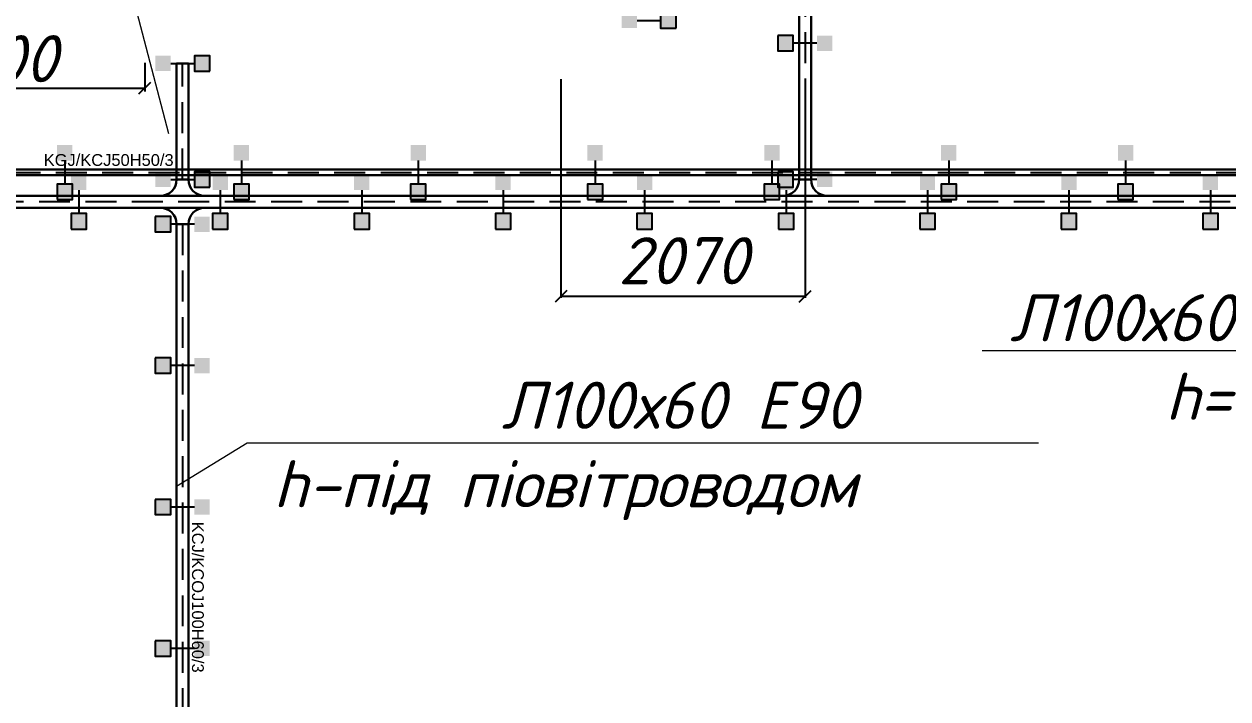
# Model space of a CAD drawing. Extents: x 221643 to 289394, y 86804 to 109436.
# Drawn here: x 227686 to 228707, y 90644 to 91217 of the extents above; entities that cross this region are included whole.
import ezdxf
from ezdxf import colors
from ezdxf.entities.mleader import LeaderData, LeaderLine
from ezdxf.math import Vec2, Vec3

# ---------------------------------------------------------------- set-up
doc = ezdxf.new("R2010")
doc.units = 0
doc.linetypes.add('DASHED2', pattern=[0.375, 0.25, -0.125])
doc.layers.get('Defpoints').update_dxf_attribs({"color": 140})
doc.layers.add('BAKS_opis', color=7, linetype='Continuous')
doc.layers.add("E_Прив'язки", color=24, linetype='Continuous')
for name, color, linetype, lineweight in [('E_Лотки', 5, 'Continuous', 30), ('E_Лотки_аварійні', 1, 'Continuous', 30), ('E_Позначення', 7, 'Continuous', 15)]:
    doc.layers.add(name, color=color, linetype=linetype, lineweight=lineweight)
doc.layers.add('E_Лотки_опори_опуски', color=2, linetype='Continuous', plot=False)
doc.styles.add('GOST 2.304', font='isocpeui.ttf')
doc.styles.add('ROMANS', font='ROMANS')
doc.styles.get("Standard").update_dxf_attribs({"font": 'arial.ttf'})
doc.styles.add('ГОСТ 2.304', font='isocpeui.ttf')
doc.dimstyles.new('1to10', dxfattribs={"dimtxt": 40, "dimasz": 10, "dimexe": 3, "dimexo": 0, "dimgap": 5, "dimtad": 1, "dimdec": 0, "dimlfac": 10, "dimrnd": 5, "dimtxsty": 'GOST 2.304', "dimblk": 'OBLIQUE', "dimcen": 2.5, "dimadec": 0, "dimazin": 0, "dimtfac": 1, "dimtdec": 0, "dimtmove": 0, "dimatfit": 3, "dimfxl": 1, "dimarcsym": 0})
doc.dimstyles.new('ISO-25', dxfattribs={"dimtxt": 2.5, "dimasz": 2.5, "dimexe": 1.25, "dimexo": 0.625, "dimtad": 1, "dimtxsty": 'Standard', "dimcen": 2.5, "dimadec": 0, "dimazin": 0, "dimtfac": 1, "dimtmove": 0, "dimatfit": 3, "dimfxl": 1, "dimarcsym": 0})

# ---------------------------------------------------------------- blocks, each defined once
blk = doc.blocks.new('_Oblique')
at = {"color": 0, "linetype": 'ByBlock', "lineweight": -2}
blk.add_line((-0.5, -0.5), (0.5, 0.5), dxfattribs=at)
blk = doc.blocks.new('*D356')
at = {"layer": 'Defpoints', "color": 0, "transparency": 16777216}
for p in [(228141, 91170.2), (228348.2, 91170.2), (228348.2, 90986)]:
    blk.add_point(p, dxfattribs=at)
at = {"layer": "E_Прив'язки", "color": 0, "lineweight": -2, "transparency": 16777216}
for p, q in [((228141, 91170.2), (228141, 90984.7)), ((228348.2, 91170.2), (228348.2, 90984.7)), ((228141, 90986), (228348.2, 90986))]:
    blk.add_line(p, q, dxfattribs=at)
at = {"layer": "E_Прив'язки", "color": 0, "lineweight": -2, "transparency": 16777216, "xscale": 10, "yscale": 10, "zscale": 10, "rotation": 180}
blk.add_blockref('_Oblique', (228141, 90986), dxfattribs=at)
at = {"layer": "E_Прив'язки", "color": 0, "lineweight": -2, "transparency": 16777216, "xscale": 10, "yscale": 10, "zscale": 10}
blk.add_blockref('_Oblique', (228348.2, 90986), dxfattribs=at)
at = {"layer": "E_Прив'язки", "color": 0, "transparency": 16777216, "insert": (228244.6, 91016.2), "char_height": 40, "attachment_point": 5, "style": 'GOST 2.304', "bg_fill": 3, "box_fill_scale": 1.1, "bg_fill_color": 256, "bg_fill_true_color": 13158600, "bg_fill_transparency": 0}
blk.add_mtext('2070', dxfattribs=at)
blk = doc.blocks.new('A$C4863500E')
at = {"linetype": 'Continuous'}
for p, q in [((380, 140), (0, 140)), ((240, 0), (140, 0))]:
    blk.add_line(p, q, dxfattribs=at)
for centre, start, end in [((0, 0), 0, 90), ((380, 0), 90, 180)]:
    blk.add_arc(centre, 140, start, end, dxfattribs=at)
blk = doc.blocks.new('TKD___100')
at = {"xscale": 0.1, "yscale": 0.1, "zscale": 0.1}
blk.add_blockref('A$C4863500E', (-19, -14), dxfattribs=at)
at = {"style": 'ROMANS', "flags": 9}
for tag, p in [('SYMBOL', (4.9, 15)), ('ID', (4.9, 14.7)), ('NAME', (4.9, 14.4)), ('TYP', (4.9, 14)), ('LENGTH', (4.9, 13.7)), ('ATT_1', (4.9, 13.4)), ('ATT_2', (4.9, 13)), ('ATT_3', (4.9, 12.7)), ('ATT_4', (4.9, 12.3)), ('ATT_5', (4.9, 11.9)), ('LUSTRO', (4.9, 11.6)), ('P1', (4.9, 11.2)), ('P2', (4.9, 10.9)), ('AN', (4.9, 10.6))]:
    blk.add_attdef(tag, p, '', height=0.3, dxfattribs=at)
blk = doc.blocks.new('BAKS_1531')
at = {"layer": 'BAKS_opis', "linetype": 'DASHED2', "ltscale": 105}
blk.add_line((0, 0), (6090.5, 0, 0), dxfattribs=at)
at = {"layer": 'E_Лотки'}
for points in [[(0, -2.5), (6090.5, -2.5, 0), (6090.5, 2.5, 0), (0, 2.5)], [(0, 2.5), (6090.5, 2.5, 0), (6090.5, -2.5, 0), (0, -2.5)], [(0, 2.5), (6090.5, 2.5, 0), (6090.5, 2.5, 0), (0, 2.5)], [(0, -2.5), (6090.5, -2.5, 0), (6090.5, -2.5, 0), (0, -2.5)]]:
    blk.add_3dface(points, dxfattribs=at)
at = {"flags": 1}
for tag, p in [('ID', (0, 2.5)), ('LENGTH', (0, 0)), ('ATT_1', (6090.5, 0, 0)), ('ATT_2', (6090.5, 0, 0)), ('ATT_3', (6090.5, 0, 0)), ('ATT_4', (6090.5, 0, 0)), ('ATT_5', (6090.5, 0, 0)), ('AN', (6090.5, 0, 0)), ('TYP', (6090.5, 0, 0)), ('NAME', (6090.5, 0, 0)), ('P1X', (6090.5, 0, 0)), ('P2X', (6090.5, 0, 0)), ('P1Y', (6090.5, 0, 0)), ('P2Y', (6090.5, 0, 0)), ('LUSTRO', (6090.5, 0, 0))]:
    blk.add_attdef(tag, p, '', height=2.5, dxfattribs=at)
at = {"layer": 'BAKS_opis'}
blk.add_attdef('SYMBOL', (2982.2, 5.5), '', height=10, dxfattribs=at)
blk = doc.blocks.new('BAKS_1566')
at = {"layer": 'BAKS_opis', "linetype": 'DASHED2', "ltscale": 105}
blk.add_line((0, 0), (0, -715.6), dxfattribs=at)
at = {"layer": 'E_Лотки_аварійні'}
for points in [[(-5, 0), (-5, -715.6), (5, -715.6), (5, 0)], [(-5, 0), (-5, -715.6), (-5, -715.6), (-5, 0)], [(5, 0), (5, -715.6), (-5, -715.6), (-5, 0)], [(5, 0), (5, -715.6), (5, -715.6), (5, 0)]]:
    blk.add_3dface(points, dxfattribs=at)
at = {"flags": 1}
for tag, p in [('LENGTH', (0, 0)), ('ID', (5, 0)), ('ATT_2', (0, -715.6)), ('ATT_3', (0, -715.6)), ('ATT_1', (0, -715.6)), ('ATT_4', (0, -715.6)), ('ATT_5', (0, -715.6)), ('AN', (0, -715.6)), ('TYP', (0, -715.6)), ('P2X', (0, -715.6)), ('P2Y', (0, -715.6)), ('LUSTRO', (0, -715.6)), ('NAME', (0, -715.6)), ('P1X', (0, -715.6)), ('P1Y', (0, -715.6))]:
    blk.add_attdef(tag, p, '', height=2.5, dxfattribs=at)
at = {"layer": 'BAKS_opis'}
blk.add_attdef('SYMBOL', (8, -263.3), '', height=10, rotation=270, dxfattribs=at)
blk = doc.blocks.new('BAKS_1571')
at = {"layer": 'BAKS_opis', "linetype": 'DASHED2', "ltscale": 105}
blk.add_line((0, 0), (-5033.5, 0), dxfattribs=at)
at = {"layer": 'E_Лотки_аварійні'}
for points in [[(0, 5), (-5033.5, 5), (-5033.5, -5), (0, -5)], [(0, 5), (-5033.5, 5), (-5033.5, 5), (0, 5)], [(0, -5), (-5033.5, -5), (-5033.5, 5), (0, 5)], [(0, -5), (-5033.5, -5), (-5033.5, -5), (0, -5)]]:
    blk.add_3dface(points, dxfattribs=at)
at = {"flags": 1}
for tag, p in [('ATT_1', (-5033.5, 0)), ('ATT_2', (-5033.5, 0)), ('ATT_3', (-5033.5, 0)), ('ATT_4', (-5033.5, 0)), ('ATT_5', (-5033.5, 0)), ('AN', (-5033.5, 0)), ('TYP', (-5033.5, 0)), ('NAME', (-5033.5, 0)), ('P1X', (-5033.5, 0)), ('P2X', (-5033.5, 0)), ('P1Y', (-5033.5, 0)), ('P2Y', (-5033.5, 0)), ('LUSTRO', (-5033.5, 0)), ('LENGTH', (0, 0)), ('ID', (0, -5))]:
    blk.add_attdef(tag, p, '', height=2.5, dxfattribs=at)
at = {"layer": 'BAKS_opis'}
blk.add_attdef('SYMBOL', (-2588.8, 8), '', height=10, rotation=360, dxfattribs=at)
blk = doc.blocks.new('BAKS_1577')
at = {"layer": 'BAKS_opis', "linetype": 'DASHED2', "ltscale": 105}
blk.add_line((0, 0), (0, -649), dxfattribs=at)
at = {"layer": 'E_Лотки_аварійні'}
for points in [[(-5, 0), (-5, -649), (5, -649), (5, 0)], [(-5, 0), (-5, -649), (-5, -649), (-5, 0)], [(5, 0), (5, -649), (-5, -649), (-5, 0)], [(5, 0), (5, -649), (5, -649), (5, 0)]]:
    blk.add_3dface(points, dxfattribs=at)
at = {"flags": 1}
for tag, p in [('LENGTH', (0, 0)), ('ID', (5, 0)), ('ATT_1', (0, -649)), ('ATT_2', (0, -649)), ('ATT_3', (0, -649)), ('ATT_4', (0, -649)), ('ATT_5', (0, -649)), ('AN', (0, -649)), ('TYP', (0, -649)), ('NAME', (0, -649)), ('P1X', (0, -649)), ('P2X', (0, -649)), ('P1Y', (0, -649)), ('P2Y', (0, -649)), ('LUSTRO', (0, -649))]:
    blk.add_attdef(tag, p, '', height=2.5, dxfattribs=at)
at = {"layer": 'BAKS_opis'}
blk.add_attdef('SYMBOL', (8, -252.5), '', height=10, rotation=270, dxfattribs=at)
blk = doc.blocks.new('BAKS_1579')
at = {"layer": 'BAKS_opis', "linetype": 'DASHED2', "ltscale": 105}
blk.add_line((0, 0), (0, 98.5), dxfattribs=at)
at = {"layer": 'E_Лотки_аварійні'}
for points in [[(5, 0), (5, 98.5), (-5, 98.5), (-5, 0)], [(-5, 0), (-5, 98.5), (5, 98.5), (5, 0)], [(-5, 0), (-5, 98.5), (-5, 98.5), (-5, 0)], [(5, 0), (5, 98.5), (5, 98.5), (5, 0)]]:
    blk.add_3dface(points, dxfattribs=at)
at = {"flags": 1}
for tag, p in [('ATT_1', (0, 98.5)), ('ATT_2', (0, 98.5)), ('ATT_3', (0, 98.5)), ('ATT_4', (0, 98.5)), ('ATT_5', (0, 98.5)), ('AN', (0, 98.5)), ('TYP', (0, 98.5)), ('NAME', (0, 98.5)), ('P1X', (0, 98.5)), ('P2X', (0, 98.5)), ('P1Y', (0, 98.5)), ('P2Y', (0, 98.5)), ('LUSTRO', (0, 98.5)), ('ID', (-5, 0)), ('LENGTH', (0, 0))]:
    blk.add_attdef(tag, p, '', height=2.5, dxfattribs=at)
at = {"layer": 'BAKS_opis', "flags": 1}
blk.add_attdef('SYMBOL', (8, 49.2), '', height=10, rotation=270, dxfattribs=at)
blk = doc.blocks.new('_None')
blk = doc.blocks.new('podpora_200')
for points in [[(-6.5, 10), (0, 10), (6.5, 10), (6.5, 23.1), (-6.5, 23.1)], [(-6.5, -23.1), (6.5, -23.1), (6.5, -10), (-6.5, -10)]]:
    blk.add_hatch(color=256).paths.add_polyline_path(points)
blk.add_line((0, 10), (0, -10))
blk.add_lwpolyline([(-6.5, -23.1), (6.5, -23.1), (6.5, -10), (-6.5, -10)], close=True)
at = {"style": 'ROMANS', "flags": 9}
for tag, p in [('SYMBOL', (3.3, 14.9)), ('TYP', (3.3, 13.9)), ('ATT_1', (3.3, 13.2)), ('ATT_2', (3.3, 12.9)), ('ATT_3', (3.3, 12.5)), ('ATT_4', (3.3, 12.2)), ('ATT_5', (3.3, 11.8)), ('AN', (3.3, 10.8)), ('ELEM', (3.3, 10.5)), ('ID', (3.3, 14.5)), ('NAME', (3.3, 14.2)), ('LENGTH', (3.3, 13.6)), ('P1', (3.3, 11.4)), ('P2', (3.3, 11.1))]:
    blk.add_attdef(tag, p, '', height=0.3, dxfattribs=at)
blk = doc.blocks.new('*D1605')
at = {"layer": 'Defpoints', "color": 0, "transparency": 16777216}
for p in [(227788, 91184.2), (227788, 91162.7), (227527.8, 91047.2)]:
    blk.add_point(p, dxfattribs=at)
at = {"layer": "E_Прив'язки", "color": 0, "lineweight": -2, "transparency": 16777216}
for p, q in [((227788, 91184.2), (227788, 91159.7)), ((227527.8, 91047.2), (227527.8, 91165.7)), ((227527.8, 91162.7), (227788, 91162.7))]:
    blk.add_line(p, q, dxfattribs=at)
at = {"layer": "E_Прив'язки", "color": 0, "lineweight": -2, "transparency": 16777216, "xscale": 10, "yscale": 10, "zscale": 10, "rotation": 180}
blk.add_blockref('_Oblique', (227527.8, 91162.7), dxfattribs=at)
at = {"layer": "E_Прив'язки", "color": 0, "lineweight": -2, "transparency": 16777216, "xscale": 10, "yscale": 10, "zscale": 10}
blk.add_blockref('_Oblique', (227788, 91162.7), dxfattribs=at)
at = {"layer": "E_Прив'язки", "color": 0, "transparency": 16777216, "insert": (227657.9, 91187.7), "char_height": 40, "attachment_point": 5, "style": 'GOST 2.304'}
blk.add_mtext('2600', dxfattribs=at)

msp = doc.modelspace()

# ---------------------------------------------------------------- block references
at = {"layer": 'E_Лотки_аварійні'}
msp.add_blockref('BAKS_1579', (227820.0036, 91085.1718), dxfattribs=at)
at = {"layer": 'E_Лотки_аварійні', "xscale": -1, "rotation": 180}
msp.add_blockref('TKD___100', (227820.0036, 91071.1718), dxfattribs=at)
at = {"layer": 'E_Лотки_аварійні', "xscale": -1}
msp.add_blockref('TKD___100', (227820.0036, 91061.1718), dxfattribs=at)
at = {"layer": 'E_Лотки_аварійні'}
msp.add_blockref('BAKS_1577', (227820.0036, 91047.1718), dxfattribs=at).add_auto_attribs({'SYMBOL': 'KCJ/KCOJ100H60/3'})
at = {"layer": 'E_Лотки_опори_опуски'}
for p, rotation in [((228215.6036, 91220.1796), 90), ((228348.1664, 91200.7568), 270), ((227820.0036, 91183.6712), 90), ((227820.0036, 91085.1718), 90), ((227820.0036, 91047.1718), 270), ((227820.0036, 90927.1718), 270), ((227820.0036, 90807.1718), 270), ((227820.0036, 90687.1718), 270)]:
    msp.add_blockref('podpora_200', p, dxfattribs=dict(at, rotation=rotation))
for p in [(227720.0036, 91091.1718), (227870.0036, 91091.1718), (228020.0036, 91091.1718), (228470.0036, 91091.1718), (228620.0036, 91091.1718), (227732.0036, 91066.1718), (227852.0036, 91066.1718), (227972.0036, 91066.1718), (228092.0036, 91066.1718), (228452.0036, 91066.1718), (228572.0036, 91066.1718), (228692.0036, 91066.1718)]:
    msp.add_blockref('podpora_200', p, dxfattribs=at)

# ---------------------------------------------------------------- dimensions: what is measured, and where the dimension line sits
at = {"layer": "E_Прив'язки"}
dim = msp.add_linear_dim(base=(228348.1664, 90985.9699), p1=(228141.0036, 91170.1718), p2=(228348.1664, 91170.1718), dimstyle='ISO-25', override={"dimtxt": 40, "dimasz": 10, "dimexo": 0, "dimgap": 10, "dimlfac": 10, "dimrnd": 5, "dimtxsty": 'GOST 2.304', "dimblk1": 'Oblique', "dimblk2": 'Oblique', "dimsah": 1, "dimfxl": 1.25, "dimtfill": 1}, dxfattribs=at)
dim.commit()
dim.dimension.update_dxf_attribs({"geometry": '*D356', "text_midpoint": (228244.585, 91016.2275)})

# ---------------------------------------------------------------- next in the draw order: block references
at = {"layer": 'E_Лотки'}
msp.add_blockref('BAKS_1531', (224720.0036, 91091.1718), dxfattribs=at).add_auto_attribs({'SYMBOL': 'KGJ/KCJ50H50/3'})
at = {"layer": 'E_Лотки_аварійні'}
msp.add_blockref('BAKS_1566', (228348.1664, 91800.7568), dxfattribs=at).add_auto_attribs({'SYMBOL': 'KCJ/KCOJ100H60/3 E-90'})
msp.add_blockref('BAKS_1571', (229772.0036, 91066.1718), dxfattribs=at)
at = {"layer": 'E_Лотки_аварійні', "xscale": -1, "rotation": 180}
msp.add_blockref('TKD___100', (228348.1664, 91071.1718), dxfattribs=at)
at = {"layer": 'E_Лотки_опори_опуски'}
for p in [(228170.0036, 91091.1718), (228320.0036, 91091.1718), (228212.0036, 91066.1718), (228332.0036, 91066.1718)]:
    msp.add_blockref('podpora_200', p, dxfattribs=at)
at = {"layer": 'E_Лотки_опори_опуски', "rotation": 270}
msp.add_blockref('podpora_200', (228348.1664, 91085.1718), dxfattribs=at)

# ---------------------------------------------------------------- next in the draw order: leaders
at = {"layer": 'E_Позначення'}
ml = msp.add_multileader_mtext('Standard', dxfattribs=at)
ml.set_content('Л100х60 Е90\\Ph=3080', color=256, style='ГОСТ 2.304')
ml.set_leader_properties(color=256, linetype='ByLayer', lineweight=-1)
ml.set_arrow_properties(name='NONE')
ml.build(insert=Vec2(0, 0))
ml.multileader.update_dxf_attribs({"has_dogleg": 0, "text_left_attachment_type": 6, "text_right_attachment_type": 6, "dogleg_length": 0, "arrow_head_size": 0.1})
ctx = ml.context
ctx.base_point, ctx.char_height, ctx.arrow_head_size, ctx.landing_gap_size, ctx.plane_origin = Vec3(227745.1601, 91365.8206), 40, 0.1, 10, Vec3(230025.4551, 91142.3706)
ctx.left_attachment, ctx.right_attachment, ctx.text_align_type = 6, 6, 2
notes = []
notes.append((ctx, [(0, (1, 1, 0), (227745.1601, 91365.8206), (1, 0), 0, [(0, [(227808.3373, 91123.9851)], 0, [])])]))
ctx.mtext.insert, ctx.mtext.alignment, ctx.mtext.flow_direction = Vec3(228081.1905, 91413.8206), 3, 5
ctx.mtext.has_bg_fill, ctx.mtext.bg_color, ctx.mtext.bg_scale_factor, ctx.mtext.bg_transparency, ctx.mtext.use_window_bg_color = 1, -1027028792, 1.5, 0, 1
for ctx, leaders in notes:
    for number, flags, end, landing, length, lines in leaders:
        leader = LeaderData()
        leader.index, (leader.has_last_leader_line, leader.has_dogleg_vector, leader.attachment_direction) = number, flags
        leader.last_leader_point, leader.dogleg_vector, leader.dogleg_length = Vec3(end), Vec3(landing), length
        for number, points, colour, breaks in lines:
            line = LeaderLine()
            line.index, line.vertices, line.color, line.breaks = number, Vec3.list(points), colors.encode_raw_color(colour), breaks
            leader.lines.append(line)
        ctx.leaders.append(leader)

# ---------------------------------------------------------------- next in the draw order: dimensions: what is measured, and where the dimension line sits
at = {"layer": "E_Прив'язки"}
dim = msp.add_linear_dim(base=(227788.0036, 91162.6679), p1=(227527.8182, 91047.1718), p2=(227788.0036, 91184.1718), dimstyle='1to10', dxfattribs=at)
dim.commit()
dim.dimension.update_dxf_attribs({"geometry": '*D1605', "text_midpoint": (227657.9109, 91187.6679)})

# ---------------------------------------------------------------- next in the draw order: leaders
at = {"layer": 'E_Позначення'}
ml = msp.add_multileader_mtext('Standard', dxfattribs=at)
ml.set_content('Л100х60 Е90\\Ph=3080', color=256, style='ГОСТ 2.304')
ml.set_leader_properties(color=256, linetype='ByLayer', lineweight=-1)
ml.set_arrow_properties(name='NONE')
ml.build(insert=Vec2(0, 0))
ml.multileader.update_dxf_attribs({"has_dogleg": 0, "text_left_attachment_type": 6, "text_right_attachment_type": 6, "dogleg_length": 0, "arrow_head_size": 0.1})
ctx = ml.context
ctx.base_point, ctx.char_height, ctx.arrow_head_size, ctx.landing_gap_size, ctx.plane_origin = Vec3(228487.4701, 90939.8287), 40, 0.1, 10, Vec3(231117.4551, 90775.8831)
ctx.left_attachment, ctx.right_attachment, ctx.text_align_type = 6, 6, 2
notes = []
notes.append((ctx, [(1, (1, 1, 0), (228833.5004, 90939.8287), (-1, 0), 0, [(0, [(228900.3373, 91071.1718)], 0, [])])]))
ctx.mtext.insert, ctx.mtext.alignment, ctx.mtext.flow_direction = Vec3(228823.5004, 90987.8287), 3, 5
ctx.mtext.has_bg_fill, ctx.mtext.bg_color, ctx.mtext.bg_scale_factor, ctx.mtext.bg_transparency, ctx.mtext.use_window_bg_color = 1, -1027028792, 1.5, 0, 1
for ctx, leaders in notes:
    for number, flags, end, landing, length, lines in leaders:
        leader = LeaderData()
        leader.index, (leader.has_last_leader_line, leader.has_dogleg_vector, leader.attachment_direction) = number, flags
        leader.last_leader_point, leader.dogleg_vector, leader.dogleg_length = Vec3(end), Vec3(landing), length
        for number, points, colour, breaks in lines:
            line = LeaderLine()
            line.index, line.vertices, line.color, line.breaks = number, Vec3.list(points), colors.encode_raw_color(colour), breaks
            leader.lines.append(line)
        ctx.leaders.append(leader)

# ---------------------------------------------------------------- next in the draw order: leaders
ml = msp.add_multileader_mtext('Standard', dxfattribs=at)
ml.set_content('Л100х60 Е90\\Ph-під піовітроводом', color=256, style='ГОСТ 2.304')
ml.set_leader_properties(color=256, linetype='ByLayer', lineweight=-1)
ml.set_arrow_properties(name='NONE')
ml.build(insert=Vec2(0, 0))
ml.multileader.update_dxf_attribs({"has_dogleg": 0, "text_left_attachment_type": 6, "text_right_attachment_type": 6, "dogleg_length": 0, "arrow_head_size": 0.1})
ctx = ml.context
ctx.base_point, ctx.char_height, ctx.arrow_head_size, ctx.landing_gap_size, ctx.plane_origin = Vec3(227874.7551, 90861.5325), 40, 0.1, 10, Vec3(230611.1535, 90591.1735)
ctx.left_attachment, ctx.right_attachment, ctx.text_align_type = 6, 6, 2
notes = []
notes.append((ctx, [(0, (1, 1, 0), (227874.7551, 90861.5325), (1, 0), 0, [(0, [(227815.0036, 90824.9979)], 0, [])])]))
ctx.mtext.insert, ctx.mtext.alignment, ctx.mtext.flow_direction = Vec3(228392.2096, 90913.5325), 3, 5
ctx.mtext.has_bg_fill, ctx.mtext.bg_color, ctx.mtext.bg_scale_factor, ctx.mtext.bg_transparency, ctx.mtext.use_window_bg_color = 1, -1027028792, 1.5, 0, 1
for ctx, leaders in notes:
    for number, flags, end, landing, length, lines in leaders:
        leader = LeaderData()
        leader.index, (leader.has_last_leader_line, leader.has_dogleg_vector, leader.attachment_direction) = number, flags
        leader.last_leader_point, leader.dogleg_vector, leader.dogleg_length = Vec3(end), Vec3(landing), length
        for number, points, colour, breaks in lines:
            line = LeaderLine()
            line.index, line.vertices, line.color, line.breaks = number, Vec3.list(points), colors.encode_raw_color(colour), breaks
            leader.lines.append(line)
        ctx.leaders.append(leader)

doc.saveas('drawing.dxf')
